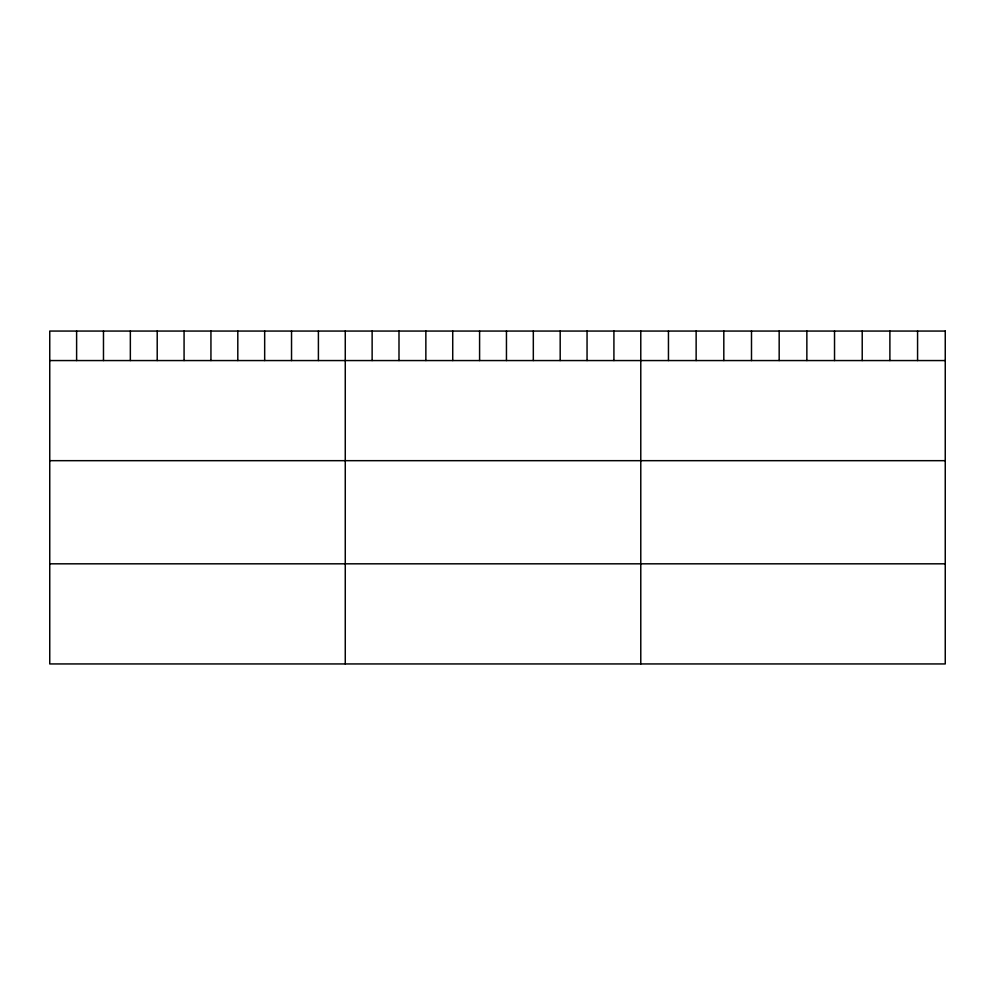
<?xml version="1.0" encoding="UTF-8"?>
<svg xmlns="http://www.w3.org/2000/svg" width="995" height="995" viewBox="0 0 995 995"><rect width="100%" height="100%" fill="white"/><g stroke="black" fill="none" stroke-linecap="round" stroke-linejoin="round"><path stroke-width="1.49" d="M49.75 360.563L945.25 360.563M49.75 460.673L945.25 460.673M49.75 563.817L945.25 563.817M917.577 331.061L917.577 360.563M889.891 331.061L889.891 360.563M862.217 331.061L862.217 360.563M834.531 331.061L834.531 360.563M806.858 331.061L806.858 360.563M779.172 331.061L779.172 360.563M751.499 331.061L751.499 360.563M723.813 331.061L723.813 360.563M696.139 331.061L696.139 360.563M668.453 331.061L668.453 360.563M640.78 331.061L640.78 663.939M613.915 331.061L613.915 360.563M587.05 331.061L587.05 360.563M560.185 331.061L560.185 360.563M533.32 331.061L533.32 360.563M506.455 331.061L506.455 360.563M479.59 331.061L479.59 360.563M452.725 331.061L452.725 360.563M425.86 331.061L425.86 360.563M398.995 331.061L398.995 360.563M372.13 331.061L372.13 360.563M345.265 331.061L345.265 663.939M318.4 331.061L318.4 360.563M291.535 331.061L291.535 360.563M264.67 331.061L264.67 360.563M237.805 331.061L237.805 360.563M210.94 331.061L210.94 360.563M184.075 331.061L184.075 360.563M157.21 331.061L157.21 360.563M130.345 331.061L130.345 360.563M103.48 331.061L103.48 360.563M76.615 331.061L76.615 360.563M945.25 331.061L49.75 331.061L49.75 663.939L945.25 663.939L945.25 331.061"/></g></svg>
